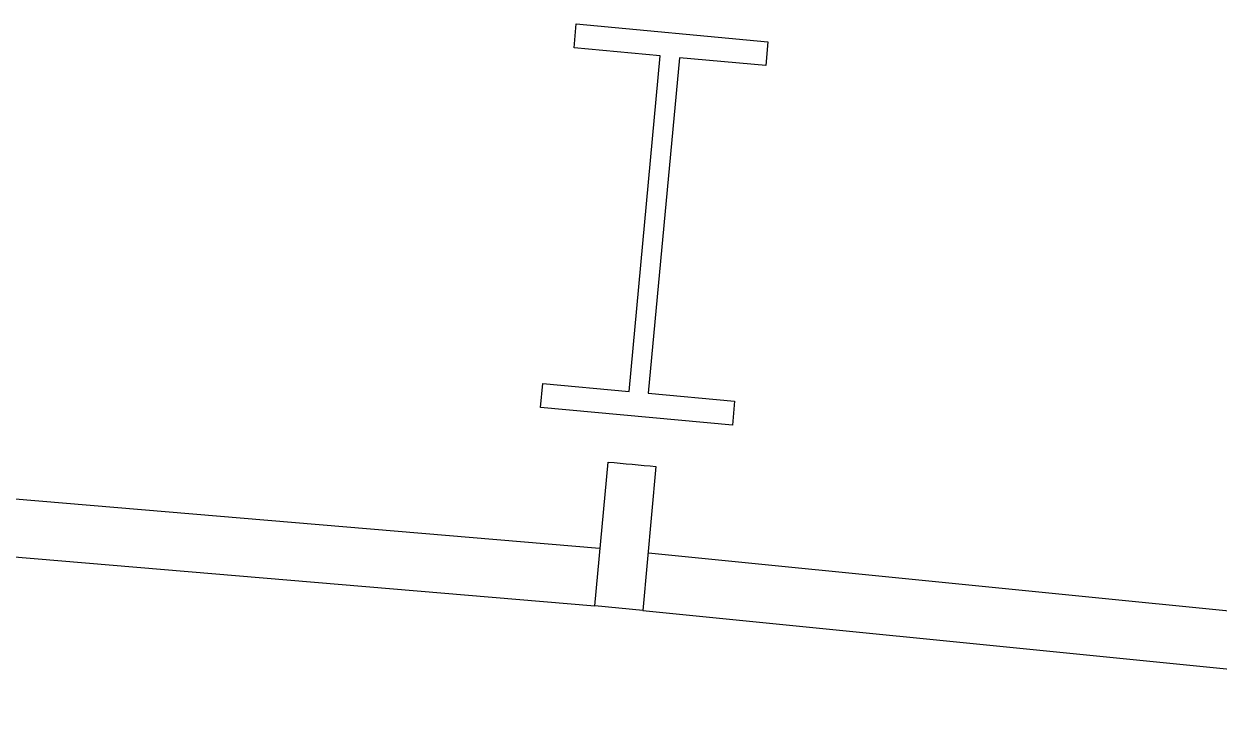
# Model space of a CAD drawing. Extents: x -1.7 to 87, y -33.6 to 19.
# Drawn here: x 21.175 to 22.416, y -0.615 to 0.1 of the extents above; entities that cross this region are included whole.
import ezdxf

# ---------------------------------------------------------------- set-up
doc = ezdxf.new("R2010")
doc.units = 0
doc.layers.add('AR-ESQ', color=2, linetype='Continuous')
doc.layers.add('AR-EST', color=4, linetype='Continuous')

msp = doc.modelspace()

# ---------------------------------------------------------------- linework, layer by layer
at = {"layer": 'AR-ESQ'}
for points in [[(20.7143, -0.3552), (21.7725, -0.4447)], [(21.8232, -0.4494), (22.8799, -0.5551)]]:
    msp.add_lwpolyline(points, dxfattribs=at)
msp.add_lwpolyline([(21.831, -0.3597), (21.8172, -0.5091), (21.7675, -0.5045), (21.7812, -0.3551, -0.000172)], format="xyb", close=True, dxfattribs=at)
at = {"layer": 'AR-ESQ', "color": 1}
for points in [[(20.7093, -0.415), (21.7675, -0.5045)], [(21.8172, -0.5091), (22.8739, -0.6148)]]:
    msp.add_lwpolyline(points, dxfattribs=at)
at = {"layer": 'AR-EST'}
msp.add_lwpolyline([(21.7482, 0.0999), (21.9473, 0.0813), (21.945, 0.0565), (21.8554, 0.0648), (21.823, -0.2837), (21.9126, -0.292), (21.9103, -0.3169), (21.7111, -0.2984), (21.7135, -0.2735), (21.8031, -0.2819), (21.8355, 0.0666), (21.7459, 0.075), (21.7482, 0.0999)], dxfattribs=at)

doc.saveas('drawing.dxf')
